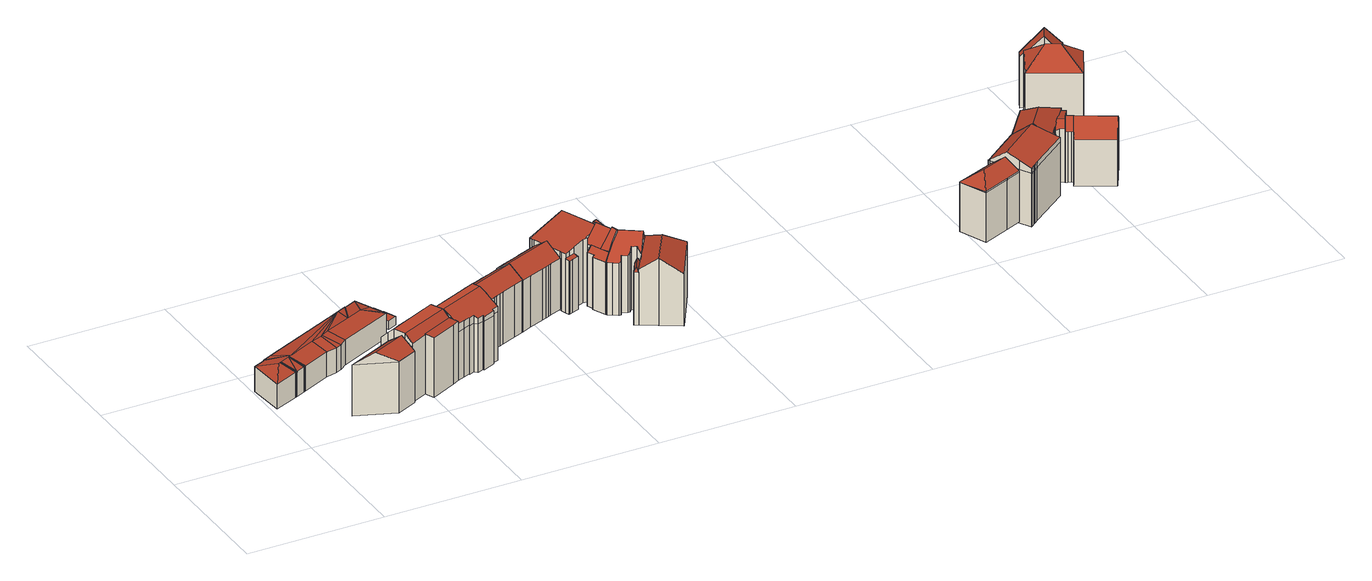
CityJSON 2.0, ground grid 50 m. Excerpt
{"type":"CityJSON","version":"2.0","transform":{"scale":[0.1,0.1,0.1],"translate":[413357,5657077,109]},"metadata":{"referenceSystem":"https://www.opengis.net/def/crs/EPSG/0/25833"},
"CityObjects":{
"building1":{"type":"Building","attributes":{"Dachtyp_tdc":"tdcGableRoof","Gemeindeschluessel":14612000,"Dachneigung":36.54,"QualitaetDacherkennung":61,"Geometrietyp2DReferenz":"3000","measuredHeight":23.02,"function":"31001_9998","roofType":"3100"},"geometry":[{"type":"Solid","lod":"2","boundaries":[[[[0,1,2,3]],[[1,4,5,2]],[[4,6,7,5]],[[6,8,9,7]],[[8,0,3,9]],[[10,8,11,12]],[[13,14,15,12,11]],[[1,15,14,4]],[[0,10,12,15,1]],[[4,14,13,6]],[[6,13,11,8]],[[8,10,0]],[[3,2,5,7,9]]]],"semantics":{"surfaces":[{"type":"WallSurface"},{"type":"RoofSurface"},{"type":"GroundSurface"}],"values":[[0,0,0,0,0,1,1,0,0,0,0,0,2]]}}]},
"building2":{"type":"Building","attributes":{"name":"Johann","Dachtyp_tdc":"tdcFreeFormRoof","Gemeindeschluessel":14612000,"Dachneigung":11.04,"QualitaetDacherkennung":81,"Geometrietyp2DReferenz":"3000","measuredHeight":10.56,"function":"31001_2081","roofType":"5000"},"geometry":[{"type":"Solid","lod":"2","boundaries":[[[[16,17,18,19]],[[17,20,21,18]],[[20,22,23,21]],[[22,24,25,23]],[[24,26,27,25]],[[26,28,29,27]],[[28,30,31,29]],[[30,32,33,31]],[[32,34,35,33]],[[34,36,37,35]],[[36,38,39,37]],[[38,40,41,39]],[[40,42,43,41]],[[42,44,45,43]],[[44,46,47,45]],[[46,48,49,47]],[[48,50,51,49]],[[50,52,53,51]],[[52,54,55,53]],[[54,56,57,55]],[[56,58,59,57]],[[58,60,61,59]],[[60,16,19,61]],[[62,63,60,58]],[[56,62,58]],[[56,64,62]],[[56,65,64]],[[56,66,65]],[[56,67,66]],[[56,68,67]],[[54,68,56]],[[68,54,52]],[[69,68,52,50]],[[70,71,72,73,74,75,69,50,48]],[[70,48,46]],[[71,70,46,44]],[[72,71,44,42]],[[73,72,42,40]],[[74,38,36]],[[74,40,38]],[[40,74,73]],[[75,74,36,34]],[[67,68,69,75,34,32]],[[66,67,32,30]],[[65,66,30,28]],[[64,65,28,26]],[[76,63,62,64,26,24]],[[17,22,20]],[[22,76,24]],[[17,76,22]],[[76,17,16]],[[63,76,16,60]],[[19,18,21,23,25,27,29,31,33,35,37,39,41,43,45,47,49,51,53,55,57,59,61]]]],"semantics":{"surfaces":[{"type":"WallSurface"},{"type":"RoofSurface"},{"type":"GroundSurface"}],"values":[[0,0,0,0,0,0,0,0,0,0,0,0,0,0,0,0,0,0,0,0,0,0,0,1,1,1,1,1,1,1,1,1,1,1,1,1,1,1,1,1,1,1,1,1,1,1,1,1,1,1,1,1,2]]}}]},
"building3":{"type":"Building","attributes":{"Gemeindeschluessel":14612000,"Geometrietyp2DReferenz":"3000","function":"31001_9998","roofType":"9999"},"children":["building3-1","building3-2"]},
"building3-1":{"type":"BuildingPart","attributes":{"Dachtyp_tdc":"tdcCutGableRoof","Dachneigung":43.25,"QualitaetDacherkennung":46,"Geometrietyp2DReferenz":"3000","measuredHeight":24.63,"roofType":"9999"},"parents":["building3"],"geometry":[{"type":"MultiSurface","lod":"2","boundaries":[[[77,78,79,80]],[[78,81,82,79]],[[81,83,84,82]],[[83,85,86,84]],[[85,87,88,86]],[[87,89,90,88]],[[89,91,92,90]],[[91,93,94,92]],[[93,95,96,94]],[[95,97,98,96]],[[97,99,100,98]],[[99,101,102,100]],[[101,103,104,102]],[[103,105,106,104]],[[105,107,108,106]],[[81,78,77,107,105]],[[103,101,99,97,95,93,91,89,87,85,83]],[[105,103,83,81]],[[108,80,79,82,84,86,88,90,92,94,96,98,100,102,104,106]]],"semantics":{"surfaces":[{"type":"WallSurface"},{"type":"RoofSurface"},{"type":"GroundSurface"}],"values":[0,0,0,0,0,0,0,0,0,0,0,0,0,0,0,1,1,1,2]}}]},
"building3-2":{"type":"BuildingPart","attributes":{"Dachtyp_tdc":"tdcPolyFlatRoof","Dachneigung":2.73,"QualitaetDacherkennung":36,"Geometrietyp2DReferenz":"3000","measuredHeight":22.3,"roofType":"2100"},"parents":["building3"],"geometry":[{"type":"MultiSurface","lod":"2","boundaries":[[[109,110,111,108,107]],[[110,112,113,111]],[[112,114,115,113]],[[114,116,77,80,115]],[[114,112,110,109,116]],[[80,108,111,113,115]]],"semantics":{"surfaces":[{"type":"WallSurface"},{"type":"RoofSurface"},{"type":"GroundSurface"}],"values":[0,0,0,0,1,2]}}]},
"building4":{"type":"Building","attributes":{"name":"Johann","Dachtyp_tdc":"tdcPolyFlatRoof","Gemeindeschluessel":14612000,"Dachneigung":50.92,"QualitaetDacherkennung":42,"Geometrietyp2DReferenz":"3000","measuredHeight":6.94,"function":"31001_2081","roofType":"2100"},"geometry":[{"type":"Solid","lod":"2","boundaries":[[[[117,118,119,120]],[[118,121,122,119]],[[121,123,124,122]],[[123,117,120,124]],[[123,121,118,117]],[[120,119,122,124]]]],"semantics":{"surfaces":[{"type":"WallSurface"},{"type":"RoofSurface"},{"type":"GroundSurface"}],"values":[[0,0,0,0,1,2]]}}]},
"building5":{"type":"Building","attributes":{"Dachtyp_tdc":"tdcFreeFormRoof","Gemeindeschluessel":14612000,"Dachneigung":31.48,"QualitaetDacherkennung":29,"Geometrietyp2DReferenz":"3000","measuredHeight":24.74,"function":"31001_9998","roofType":"5000"},"geometry":[{"type":"Solid","lod":"2","boundaries":[[[[125,126,127,128]],[[126,129,130,127]],[[129,131,132,130]],[[131,133,134,132]],[[133,135,136,134]],[[135,137,138,136]],[[137,139,140,138]],[[139,141,142,140]],[[141,143,144,142]],[[143,145,146,144]],[[145,147,148,146]],[[147,149,150,148]],[[149,151,152,150]],[[151,153,154,152]],[[153,155,156,154]],[[155,157,158,156]],[[157,159,111,158]],[[159,160,102,111]],[[160,125,128,102]],[[161,162,163,164,165,166,167,168,169,170,171,172,173,174,175]],[[176,177,178,125,160,179,180,181]],[[166,180,179,167]],[[131,176,181,133]],[[133,181,180,166,165,135]],[[159,168,167,179,160]],[[125,178,126]],[[126,178,177,129]],[[129,177,176,131]],[[143,161,175,145]],[[145,175,174,147]],[[147,174,173,149]],[[149,173,172,151]],[[151,172,171,153]],[[153,171,170,155]],[[155,170,169,157]],[[157,169,168,159]],[[135,165,164,137]],[[137,164,163,139]],[[139,163,162,141]],[[141,162,161,143]],[[128,127,130,132,134,136,138,140,142,144,146,148,150,152,154,156,158,111,102]]]],"semantics":{"surfaces":[{"type":"WallSurface"},{"type":"RoofSurface"},{"type":"GroundSurface"}],"values":[[0,0,0,0,0,0,0,0,0,0,0,0,0,0,0,0,0,0,0,1,1,1,0,0,0,0,0,0,0,0,0,0,0,0,0,0,0,0,0,0,2]]}}]},
"building6":{"type":"Building","attributes":{"name":"Johann","Dachtyp_tdc":"tdcFreeFormRoof","Gemeindeschluessel":14612000,"Dachneigung":18.49,"QualitaetDacherkennung":28,"Geometrietyp2DReferenz":"3000","measuredHeight":3.04,"function":"31001_2081","roofType":"5000"},"geometry":[{"type":"Solid","lod":"2","boundaries":[[[[182,183,184]],[[185,183,182,186,187]],[[183,185,188]],[[188,185,189]],[[183,188,189,190]],[[191,192,193,194,195,196,197,198]],[[185,187,192,191]],[[187,186,193,192]],[[186,182,194,193]],[[182,199,195,194]],[[199,184,196,195]],[[184,190,197,196]],[[190,189,198,197]],[[189,185,191,198]],[[183,190,184]],[[182,184,199]]]],"semantics":{"surfaces":[{"type":"RoofSurface"},{"type":"GroundSurface"},{"type":"WallSurface"}],"values":[[0,0,0,0,0,1,2,2,2,2,2,2,2,2,0,0]]}}]},
"building7":{"type":"Building","attributes":{"name":"Johann","Dachtyp_tdc":"tdcPolyFlatRoof","Gemeindeschluessel":14612000,"Dachneigung":0,"QualitaetDacherkennung":20,"Geometrietyp2DReferenz":"3000","measuredHeight":3.23,"function":"31001_2081","roofType":"1000"},"geometry":[{"type":"Solid","lod":"2","boundaries":[[[[200,201,122,202]],[[201,203,119,122]],[[203,204,205,119]],[[204,206,207,205]],[[206,208,209,207]],[[208,200,202,209]],[[208,206,204,203,201,200]],[[202,122,119,205,207,209]]]],"semantics":{"surfaces":[{"type":"WallSurface"},{"type":"RoofSurface"},{"type":"GroundSurface"}],"values":[[0,0,0,0,0,0,1,2]]}}]},
"building8":{"type":"Building","attributes":{"Dachtyp_tdc":"tdcFreeFormRoof","Gemeindeschluessel":14612000,"Dachneigung":36.47,"QualitaetDacherkennung":77,"Geometrietyp2DReferenz":"3000","measuredHeight":23.37,"function":"31001_9998","roofType":"5000"},"geometry":[{"type":"Solid","lod":"2","boundaries":[[[[210,211,212,213]],[[211,214,215,212]],[[214,216,217,215]],[[216,218,219,217]],[[218,220,221,219]],[[220,222,223,221]],[[222,224,225,223]],[[226,222,220,218,216,214,211,210,227,228,229]],[[230,224,226,229,231,232,233,234,235,236]],[[228,231,229]],[[224,222,226]],[[225,237,238,239,240,241,242,243,244,245,213,212,215,217,219,221,223]],[[224,230,237,225]],[[230,236,238,237]],[[236,235,239,238]],[[235,234,240,239]],[[234,233,241,240]],[[233,232,242,241]],[[232,231,243,242]],[[231,228,244,243]],[[228,227,245,244]],[[227,210,213,245]]]],"semantics":{"surfaces":[{"type":"WallSurface"},{"type":"RoofSurface"},{"type":"GroundSurface"}],"values":[[0,0,0,0,0,0,0,1,1,0,0,2,0,0,0,0,0,0,0,0,0,0]]}}]},
"building9":{"type":"Building","attributes":{"Dachtyp_tdc":"tdcFreeFormRoof","Gemeindeschluessel":14612000,"Dachneigung":36.6,"QualitaetDacherkennung":79,"Geometrietyp2DReferenz":"3000","measuredHeight":23.39,"function":"31001_9998","roofType":"5000"},"geometry":[{"type":"Solid","lod":"2","boundaries":[[[[246,247,248,249]],[[247,250,251,248]],[[250,252,253,251]],[[252,254,255,253]],[[254,256,257,255]],[[256,258,259,257]],[[258,260,261,259]],[[260,262,263,261]],[[262,264,265,263]],[[264,266,267,265]],[[266,268,269,267]],[[268,270,271,269]],[[270,272,273,271]],[[272,274,225,273]],[[274,275,223,225]],[[275,246,249,223]],[[276,277,278,279,280,281,282,283,284,285]],[[260,285,284,274,272,270,268,266,264,262]],[[275,283,282,246]],[[274,284,283,275]],[[246,282,281,247]],[[247,281,280,250]],[[250,280,279,252]],[[252,279,278,254]],[[254,278,277,256]],[[256,277,276,258]],[[258,276,285,260]],[[249,248,251,253,255,257,259,261,263,265,267,269,271,273,225,223]]]],"semantics":{"surfaces":[{"type":"WallSurface"},{"type":"RoofSurface"},{"type":"GroundSurface"}],"values":[[0,0,0,0,0,0,0,0,0,0,0,0,0,0,0,0,1,1,0,0,0,0,0,0,0,0,0,2]]}}]},
"building10":{"type":"Building","attributes":{"Gemeindeschluessel":14612000,"Geometrietyp2DReferenz":"3000","function":"31001_9998","roofType":"9999"},"children":["building10-1","building10-2","building10-3","building10-4","building10-5","building10-6","building10-7"]},
"building10-1":{"type":"BuildingPart","attributes":{"Dachtyp_tdc":"tdcPolyFlatRoof","Dachneigung":46.34,"QualitaetDacherkennung":57,"Geometrietyp2DReferenz":"3000","measuredHeight":27.61,"roofType":"2100"},"parents":["building10"],"geometry":[{"type":"MultiSurface","lod":"2","boundaries":[[[286,287,288,289,290,291]],[[287,292,293,288]],[[292,294,295,296,293]],[[294,292,287,286,297,298,299]],[[300,289,288,293,296]]],"semantics":{"surfaces":[{"type":"WallSurface"},{"type":"RoofSurface"},{"type":"GroundSurface"}],"values":[0,0,0,1,2]}}]},
"building10-2":{"type":"BuildingPart","attributes":{"Dachtyp_tdc":"tdcPolyFlatRoof","Dachneigung":42.23,"QualitaetDacherkennung":39,"Geometrietyp2DReferenz":"3000","measuredHeight":21.75,"roofType":"2100"},"parents":["building10"],"geometry":[{"type":"MultiSurface","lod":"2","boundaries":[[[295,301,302,296]],[[301,303,304,302]],[[305,306,307,308]],[[306,309,310,311,312,307]],[[306,305,303,301,295,313,309]],[[312,300,296,302,304,308,307]],[[303,305,308,304]]],"semantics":{"surfaces":[{"type":"WallSurface"},{"type":"RoofSurface"},{"type":"GroundSurface"}],"values":[0,0,0,0,1,2,0]}}]},
"building10-3":{"type":"BuildingPart","attributes":{"Dachtyp_tdc":"tdcGableRoof","Dachneigung":62.05,"QualitaetDacherkennung":12,"Geometrietyp2DReferenz":"3000","measuredHeight":23.23,"roofType":"3100"},"parents":["building10"],"geometry":[{"type":"MultiSurface","lod":"2","boundaries":[[[314,315,316,317]],[[318,314,317,319]],[[318,320,321,322,314]],[[323,324,322,321,325]],[[314,322,324,326,315]],[[317,316,327,328,319]]],"semantics":{"surfaces":[{"type":"WallSurface"},{"type":"RoofSurface"},{"type":"GroundSurface"}],"values":[0,0,1,1,0,2]}}]},
"building10-4":{"type":"BuildingPart","attributes":{"Dachtyp_tdc":"tdcGableRoof","Dachneigung":47.28,"QualitaetDacherkennung":66,"Geometrietyp2DReferenz":"3000","measuredHeight":27.19,"roofType":"3100"},"parents":["building10"],"geometry":[{"type":"MultiSurface","lod":"2","boundaries":[[[329,290,289,330,331]],[[311,332,333,312]],[[334,335,336,297,291,337]],[[338,310,313,298,297,336,339,340]],[[311,310,338,332]],[[329,337,291,290]],[[334,337,329]],[[330,289,300,312,333,341,342,328,327]]],"semantics":{"surfaces":[{"type":"WallSurface"},{"type":"RoofSurface"},{"type":"GroundSurface"}],"values":[0,0,1,1,0,0,0,2]}}]},
"building10-5":{"type":"BuildingPart","attributes":{"Dachtyp_tdc":"tdcPolyFlatRoof","Dachneigung":26.24,"QualitaetDacherkennung":43,"Geometrietyp2DReferenz":"3000","measuredHeight":20.12,"roofType":"2100"},"parents":["building10"],"geometry":[{"type":"MultiSurface","lod":"2","boundaries":[[[326,343,344,316,315]],[[343,345,346,344]],[[345,331,330,346]],[[331,345,343,326,347]],[[316,344,346,330,327]]],"semantics":{"surfaces":[{"type":"WallSurface"},{"type":"RoofSurface"},{"type":"GroundSurface"}],"values":[0,0,0,1,2]}}]},
"building10-6":{"type":"BuildingPart","attributes":{"Dachtyp_tdc":"tdcPolyFlatRoof","Dachneigung":26.94,"QualitaetDacherkennung":39,"Geometrietyp2DReferenz":"3000","measuredHeight":20.31,"roofType":"2100"},"parents":["building10"],"geometry":[{"type":"MultiSurface","lod":"2","boundaries":[[[348,349,350,351]],[[349,352,353,350]],[[352,354,355,353]],[[354,356,357,355]],[[358,348,351,359]],[[358,356,354,352,349,348]],[[351,350,353,355,357,359]]],"semantics":{"surfaces":[{"type":"WallSurface"},{"type":"RoofSurface"},{"type":"GroundSurface"}],"values":[0,0,0,0,0,1,2]}}]},
"building10-7":{"type":"BuildingPart","attributes":{"Dachtyp_tdc":"tdcGableRoof","Dachneigung":11.66,"QualitaetDacherkennung":12,"Geometrietyp2DReferenz":"3000","measuredHeight":25.14,"roofType":"3100"},"parents":["building10"],"geometry":[{"type":"MultiSurface","lod":"2","boundaries":[[[360,361,362,333,332,338]],[[361,363,358,359,362]],[[364,365,366,357,356]],[[365,367,368,366]],[[367,369,370,368]],[[369,371,372,370]],[[371,373,374,372]],[[373,375,376,374]],[[375,377,378,376]],[[377,379,380,378]],[[379,381,318,319,380]],[[377,375,373,371,369,367,365,364,363,361,360,382,339,383]],[[383,384,320,381,379,377]],[[328,342,341,333,362,359,357,366,368,370,372,374,376,378,380,319]]],"semantics":{"surfaces":[{"type":"WallSurface"},{"type":"RoofSurface"},{"type":"GroundSurface"}],"values":[0,0,0,0,0,0,0,0,0,0,0,1,1,2]}}]},
"building11":{"type":"Building","attributes":{"Gemeindeschluessel":14612000,"Geometrietyp2DReferenz":"3000","function":"31001_9998","roofType":"9999"},"children":["building11-1","building11-2","building11-3"]},
"building11-1":{"type":"BuildingPart","attributes":{"Dachtyp_tdc":"tdcFreeFormRoof","Dachneigung":68.01,"QualitaetDacherkennung":15,"Geometrietyp2DReferenz":"3000","measuredHeight":21.94,"roofType":"5000"},"parents":["building11"],"geometry":[{"type":"MultiSurface","lod":"2","boundaries":[[[385,386,387,388]],[[386,389,390,387]],[[389,391,392,390]],[[393,385,388,394]],[[395,396,397,393,391]],[[395,391,389]],[[396,395,389,386]],[[397,396,386,385]],[[397,385,393]],[[388,387,390,392,394]]],"semantics":{"surfaces":[{"type":"WallSurface"},{"type":"RoofSurface"},{"type":"GroundSurface"}],"values":[0,0,0,0,1,1,1,1,1,2]}}]},
"building11-2":{"type":"BuildingPart","attributes":{"Dachtyp_tdc":"tdcHipAndGableRoof","Dachneigung":34.12,"QualitaetDacherkennung":61,"Geometrietyp2DReferenz":"3000","measuredHeight":25.11,"roofType":"5000"},"parents":["building11"],"geometry":[{"type":"MultiSurface","lod":"2","boundaries":[[[398,399,393,394,400]],[[401,402,403,392,391]],[[404,405,406,407,408]],[[405,409,410,406]],[[409,411,412,410]],[[411,398,400,412]],[[405,404,413]],[[404,414,415,402,401,399,398,413]],[[398,411,409,405,413]],[[400,394,392,403,416,407,406,410,412]]],"semantics":{"surfaces":[{"type":"WallSurface"},{"type":"RoofSurface"},{"type":"GroundSurface"}],"values":[0,0,0,0,0,0,1,1,1,2]}}]},
"building11-3":{"type":"BuildingPart","attributes":{"Dachtyp_tdc":"tdcFreeFormRoof","Dachneigung":45.04,"QualitaetDacherkennung":48,"Geometrietyp2DReferenz":"3000","measuredHeight":27.25,"roofType":"5000"},"parents":["building11"],"geometry":[{"type":"MultiSurface","lod":"2","boundaries":[[[417,418,419,420]],[[418,421,422,419]],[[421,423,424,422]],[[423,301,302,424]],[[301,425,293,302]],[[425,426,288,293]],[[426,427,428,288]],[[427,429,430,428]],[[429,431,289,430]],[[431,432,346,289]],[[432,433,434,346]],[[429,427,426,425,301,423,421,418,417,435,436,437,438,439,440,441]],[[441,414,408,442,433,432,431,429]],[[434,443,407,416,403,444,445,446,447,448,420,419,422,424,302,293,288,428,430,289,346]],[[433,442,443,434]],[[442,408,407,443]],[[440,439,444,403,402]],[[439,438,445,444]],[[438,437,446,445]],[[437,436,447,446]],[[436,435,448,447]],[[435,417,420,448]]],"semantics":{"surfaces":[{"type":"WallSurface"},{"type":"RoofSurface"},{"type":"GroundSurface"}],"values":[0,0,0,0,0,0,0,0,0,0,0,1,1,2,0,0,0,0,0,0,0,0]}}]},
"building12":{"type":"Building","attributes":{"Dachtyp_tdc":"tdcFreeFormRoof","Gemeindeschluessel":14612000,"Dachneigung":37.21,"QualitaetDacherkennung":55,"Geometrietyp2DReferenz":"3000","measuredHeight":22.67,"function":"31001_9998","roofType":"5000"},"geometry":[{"type":"Solid","lod":"2","boundaries":[[[[449,450,451,452]],[[450,453,454,451]],[[453,455,456,454]],[[455,457,458,456]],[[457,459,460,458]],[[459,449,452,460]],[[459,461,462,463]],[[461,464,465,466,467,462]],[[462,467,450,449,463]],[[450,467,466,453]],[[453,466,465,455]],[[455,465,464,457]],[[457,464,461,459]],[[459,463,449]],[[452,451,454,456,458,460]]]],"semantics":{"surfaces":[{"type":"WallSurface"},{"type":"RoofSurface"},{"type":"GroundSurface"}],"values":[[0,0,0,0,0,0,1,1,1,0,0,0,0,0,2]]}}]},
"building13":{"type":"Building","attributes":{"Dachtyp_tdc":"tdcFreeFormRoof","Gemeindeschluessel":14612000,"Dachneigung":19.12,"QualitaetDacherkennung":47,"Geometrietyp2DReferenz":"3000","measuredHeight":25.02,"function":"31001_9998","roofType":"5000"},"geometry":[{"type":"Solid","lod":"2","boundaries":[[[[468,469,470,471]],[[469,472,473,470]],[[472,474,475,473]],[[474,476,477,475]],[[476,478,479,477]],[[478,480,481,479]],[[480,482,483,481]],[[482,484,485,483]],[[484,486,487,485]],[[486,488,489,487]],[[488,490,491,489]],[[490,492,493,491]],[[492,494,495,493]],[[494,468,471,495]],[[496,497,498,499,500,501,502,503,504,505]],[[498,474,506,469,507,508,509,499]],[[490,500,499,509,492]],[[492,509,508,494]],[[494,508,507,468]],[[468,507,469]],[[469,506,472]],[[472,506,474]],[[478,496,505,480]],[[480,505,504,482]],[[482,504,503,484]],[[484,503,502,486]],[[486,502,501,488]],[[488,501,500,490]],[[476,497,496,478]],[[474,498,497,476]],[[471,470,473,475,477,479,481,483,485,487,489,491,493,495]]]],"semantics":{"surfaces":[{"type":"WallSurface"},{"type":"RoofSurface"},{"type":"GroundSurface"}],"values":[[0,0,0,0,0,0,0,0,0,0,0,0,0,0,1,1,0,0,0,0,0,0,0,0,0,0,0,0,0,0,2]]}}]},
"building14":{"type":"Building","attributes":{"Gemeindeschluessel":14612000,"Geometrietyp2DReferenz":"3000","function":"31001_9998","roofType":"9999"},"children":["building14-1","building14-2"]},
"building14-1":{"type":"BuildingPart","attributes":{"Dachtyp_tdc":"tdcGableRoof","Dachneigung":10.21,"QualitaetDacherkennung":38,"Geometrietyp2DReferenz":"3000","measuredHeight":21.59,"roofType":"3100"},"parents":["building14"],"geometry":[{"type":"MultiSurface","lod":"2","boundaries":[[[510,511,512,513]],[[511,514,515,512]],[[514,516,517,515]],[[516,518,519,517]],[[518,520,521,519]],[[520,522,523,521]],[[516,514,511,510,524,525]],[[525,526,522,520,518,516]],[[523,527,513,512,515,517,519,521]]],"semantics":{"surfaces":[{"type":"WallSurface"},{"type":"RoofSurface"},{"type":"GroundSurface"}],"values":[0,0,0,0,0,0,1,1,2]}}]},
"building14-2":{"type":"BuildingPart","attributes":{"Dachtyp_tdc":"tdcHipAndGableRoof","Dachneigung":37.57,"QualitaetDacherkennung":61,"Geometrietyp2DReferenz":"3000","measuredHeight":25.36,"roofType":"5000"},"parents":["building14"],"geometry":[{"type":"MultiSurface","lod":"2","boundaries":[[[528,529,530,531]],[[529,532,533,530]],[[532,534,535,533]],[[534,536,537,535]],[[536,538,539,537]],[[538,540,541,539]],[[540,542,543,541]],[[542,544,545,543]],[[544,546,547,545]],[[546,548,510,513,547]],[[549,550,551,523,522]],[[550,528,531,551]],[[548,546,552]],[[546,544,542,552]],[[542,540,538,536,534,532,529,528,550,549,526,553,524,548,552]],[[531,530,533,535,537,539,541,543,545,547,513,527,523,551]]],"semantics":{"surfaces":[{"type":"WallSurface"},{"type":"RoofSurface"},{"type":"GroundSurface"}],"values":[0,0,0,0,0,0,0,0,0,0,0,0,1,1,1,2]}}]},
"building15":{"type":"Building","attributes":{"Gemeindeschluessel":14612000,"Geometrietyp2DReferenz":"3000","function":"31001_9998","roofType":"9999"},"children":["building15-1","building15-2"]},
"building15-1":{"type":"BuildingPart","attributes":{"Dachtyp_tdc":"tdcGableRoof","Dachneigung":38.26,"QualitaetDacherkennung":69,"Geometrietyp2DReferenz":"3000","measuredHeight":22.35,"roofType":"3100"},"parents":["building15"],"geometry":[{"type":"MultiSurface","lod":"2","boundaries":[[[554,555,556,557]],[[555,558,559,556]],[[558,560,561,559]],[[560,562,563,561]],[[562,564,562,563]],[[565,566,567,568]],[[566,569,570,567]],[[569,571,572,570]],[[571,573,574,572]],[[573,554,557,574]],[[569,566,565,575,576]],[[576,577,578,564,562,560,558,555,554,573,571,569]],[[557,556,559,561,563,579,580,568,567,570,572,574]]],"semantics":{"surfaces":[{"type":"WallSurface"},{"type":"RoofSurface"},{"type":"GroundSurface"}],"values":[0,0,0,0,0,0,0,0,0,0,1,1,2]}}]},
"building15-2":{"type":"BuildingPart","attributes":{"Dachtyp_tdc":"tdcGableRoof","Dachneigung":34.92,"QualitaetDacherkennung":63,"Geometrietyp2DReferenz":"3000","measuredHeight":22.34,"roofType":"3100"},"parents":["building15"],"geometry":[{"type":"MultiSurface","lod":"2","boundaries":[[[581,582,519,583]],[[582,584,585,519]],[[584,586,515,585]],[[586,565,568,515]],[[562,587,588,563]],[[587,581,583,588]],[[577,576,575,565,586,584]],[[584,582,581,587,562,578,577]],[[583,519,585,515,568,580,579,563,588]]],"semantics":{"surfaces":[{"type":"WallSurface"},{"type":"RoofSurface"},{"type":"GroundSurface"}],"values":[0,0,0,0,0,0,1,1,2]}}]},
"building16":{"type":"Building","attributes":{"Gemeindeschluessel":14612000,"Geometrietyp2DReferenz":"3000","function":"31001_9998","roofType":"9999"},"children":["building16-1","building16-2"]},
"building16-1":{"type":"BuildingPart","attributes":{"Dachtyp_tdc":"tdcHipRoof","Dachneigung":44.73,"QualitaetDacherkennung":46,"Geometrietyp2DReferenz":"3000","measuredHeight":26.73,"roofType":"3200"},"parents":["building16"],"geometry":[{"type":"MultiSurface","lod":"2","boundaries":[[[589,590,591,592]],[[590,593,594,591]],[[593,595,596,594]],[[595,597,598,596]],[[597,599,600,598]],[[599,601,602,603,600]],[[604,605,606,607,608]],[[605,589,592,606]],[[601,599,609]],[[597,595,593,610]],[[599,597,610,609]],[[593,590,589,605,604,611,612,613,601,609,610]],[[592,591,594,596,598,600,603,614,607,606]]],"semantics":{"surfaces":[{"type":"WallSurface"},{"type":"RoofSurface"},{"type":"GroundSurface"}],"values":[0,0,0,0,0,0,0,0,1,1,1,1,2]}}]},
"building16-2":{"type":"BuildingPart","attributes":{"Dachtyp_tdc":"tdcGableRoof","Dachneigung":48.61,"QualitaetDacherkennung":64,"Geometrietyp2DReferenz":"3000","measuredHeight":26.67,"roofType":"3100"},"parents":["building16"],"geometry":[{"type":"MultiSurface","lod":"2","boundaries":[[[615,616,617,618]],[[616,608,607,617]],[[602,619,620,603]],[[619,621,622,620]],[[621,623,624,622]],[[623,625,626,624]],[[625,627,628,626]],[[627,629,630,628]],[[629,615,618,630]],[[625,623,621,619,602,613,631]],[[631,611,608,616,615,629,627,625]],[[618,617,607,614,603,620,622,624,626,628,630]]],"semantics":{"surfaces":[{"type":"WallSurface"},{"type":"RoofSurface"},{"type":"GroundSurface"}],"values":[0,0,0,0,0,0,0,0,0,1,1,2]}}]}
},
"vertices":[
[353,134,231],[394,45,231],[394,45,41],[353,134,41],[398,36,231],[398,36,41],[323,2,231],[323,2,41],[180,57,231],[180,57,41],[353,134,232],[252,29,272],[376,85,272],[323,2,232],[398,36,232],[394,45,240],
[490,621,93],[516,564,93],[516,564,1],[490,621,1],[522,549,93],[522,549,1],[537,517,93],[537,517,1],[543,503,93],[543,503,1],[347,415,93],[347,415,1],[320,394,93],[320,394,1],[298,384,93],[298,384,1],[258,376,93],[258,376,1],[156,329,93],[156,329,1],[151,327,93],[151,327,1],[148,325,93],[148,325,1],[116,310,93],[116,310,1],[112,308,93],[112,308,1],[108,307,93],[108,307,1],[20,269,93],[20,269,1],[10,403,93],[10,403,1],[56,424,93],[56,424,1],[55,426,93],[55,426,1],[84,440,93],[84,440,1],[413,588,93],[413,588,1],[444,602,93],[444,602,1],[444,600,93],[444,600,1],[410,515,106],[411,515,106],[313,472,106],[284,454,107],[277,450,107],[237,437,106],[139,393,106],[139,392,106],[77,363,106],[82,365,106],[84,367,106],[88,368,106],[124,385,106],[128,387,106],[469,541,106],
[455,74,258],[394,45,257],[394,45,39],[455,74,39],[382,71,285],[382,71,39],[363,113,285],[363,113,39],[353,134,264],[353,134,39],[341,161,236],[341,161,39],[348,164,236],[348,164,39],[414,194,236],[414,194,39],[430,202,236],[430,202,39],[429,204,233],[429,204,39],[481,228,233],[481,228,39],[483,224,237],[483,224,39],[522,242,237],[522,242,39],[543,195,285],[543,195,39],[563,153,285],[563,153,39],[574,129,259],[574,129,39],
[574,129,262],[589,97,260],[589,97,39],[565,85,260],[565,85,39],[470,40,260],[470,40,39],[455,74,262],
[522,549,95],[535,555,79],[535,555,26],[522,549,26],[549,522,79],[549,522,26],[537,517,95],[537,517,26],
[568,261,219],[575,243,219],[575,243,39],[568,261,39],[673,286,219],[673,286,39],[677,278,219],[677,278,39],[705,290,219],[705,290,39],[744,199,219],[744,199,39],[748,188,219],[748,188,39],[762,152,219],[762,152,39],[737,142,219],[737,142,39],[739,137,219],[739,137,39],[694,118,219],[694,118,39],[692,122,219],[692,122,39],[671,114,219],[671,114,39],[659,124,219],[659,124,39],[641,116,219],[641,116,39],[640,119,219],[640,119,39],[617,109,219],[617,109,39],[589,97,219],[522,242,219],[739,137,237],[737,142,240],[762,152,240],[748,188,263],[744,199,271],[734,222,286],[564,150,286],[589,97,250],[617,109,250],[640,119,250],[641,116,249],[659,124,249],[671,114,240],[692,122,240],[694,118,237],[677,278,245],[673,286,236],[575,243,237],[551,178,285],[722,250,285],[705,290,245],
[548,609,26],[528,595,34],[559,583,26],[533,641,26],[540,625,26],[534,640,26],[521,609,34],[490,621,26],[516,564,26],[533,641,4],[534,640,4],[540,625,4],[548,609,4],[553,596,4],[559,583,4],[516,564,4],[490,621,4],[553,596,26],
[555,509,58],[549,522,58],[555,509,26],[535,555,58],[569,570,58],[569,570,26],[583,538,58],[583,538,26],[589,524,58],[589,524,26],
[741,316,235],[772,328,235],[772,328,42],[741,316,42],[777,330,235],[777,330,42],[799,339,235],[799,339,42],[803,341,235],[803,341,42],[836,354,235],[836,354,42],[874,370,235],[874,370,42],[915,269,235],[915,269,42],[894,319,275],[701,299,235],[705,290,243],[722,249,275],[913,268,235],[744,199,235],[784,215,235],[795,220,235],[809,225,235],[825,232,235],[878,254,235],[913,268,42],[878,254,42],[825,232,42],[809,225,42],[795,220,42],[784,215,42],[744,199,42],[705,290,42],[701,299,42],
[911,385,233],[944,398,233],[944,398,42],[911,385,42],[949,400,233],[949,400,42],[971,409,233],[971,409,42],[977,411,233],[977,411,42],[1008,424,233],[1008,424,42],[1049,440,233],[1049,440,42],[1089,338,233],[1089,338,42],[1046,322,233],[1046,322,42],[1035,317,233],[1035,317,42],[1023,312,233],[1023,312,42],[1007,306,233],[1007,306,42],[953,284,233],[953,284,42],[917,270,233],[917,270,42],[915,269,233],[874,370,233],[1049,440,238],[1008,424,238],[977,411,238],[971,409,238],[949,400,238],[944,398,238],[911,385,238],[874,370,238],[893,322,276],[1068,392,276],
[1263,310,316],[1271,290,316],[1271,290,40],[1263,310,40],[1263,310,243],[1263,310,307],[1244,274,284],[1244,274,40],[1225,260,261],[1225,260,258],[1225,260,40],[1259,309,312],[1242,302,293],[1212,291,259],[1212,291,40],
[1204,244,234],[1204,244,40],[1183,293,234],[1183,293,40],[1189,295,240],[1178,321,240],[1178,321,40],[1189,295,40],[1196,328,258],[1196,328,257],[1196,328,243],[1196,328,40],[1212,291,258],
[1255,492,170],[1292,396,170],[1292,396,40],[1255,492,40],[1243,487,170],[1243,487,40],[1259,448,249],[1263,437,273],[1275,441,273],[1294,390,257],[1292,396,259],[1284,386,257],[1292,396,242],[1294,390,40],[1284,386,40],
[1317,331,243],[1317,331,40],[1317,331,242],[1190,343,243],[1190,343,40],[1294,390,243],[1284,386,255],[1235,367,312],[1317,331,245],[1190,343,256],[1210,358,283],[1188,349,256],[1188,349,40],[1249,372,40],
[1313,404,230],[1313,404,40],[1338,339,230],[1338,339,40],[1294,390,242],
[1142,316,236],[1118,307,236],[1118,307,40],[1142,316,40],[1105,302,236],[1105,302,40],[1102,301,236],[1102,301,40],[1097,315,243],[1097,315,40],[1136,330,243],[1136,330,40],
[1190,343,278],[1175,345,275],[1175,345,40],[1136,330,267],[1097,315,258],[1091,331,258],[1091,331,40],[1089,338,258],[1089,338,40],[1049,440,259],[1049,440,40],[1045,449,259],[1045,449,40],[1042,458,259],[1042,458,40],[1092,479,270],[1092,479,40],[1190,517,292],[1190,517,40],[1225,531,249],[1225,531,40],[1243,487,249],[1188,349,278],[1249,372,292],[1284,386,249],
[1253,143,236],[1282,193,236],[1282,193,40],[1253,143,40],[1293,194,236],[1293,194,40],[1302,188,236],[1302,188,40],[1266,135,236],[1266,135,40],[1291,186,255],[1288,184,259],[1264,145,255],
[1321,102,291],[1266,135,248],[1321,102,40],[1302,188,249],[1312,203,250],[1312,203,40],[1383,308,252],[1494,232,239],[1494,232,40],[1383,308,40],[1383,308,238],[1492,228,238],[1492,228,40],[1393,60,235],[1393,60,40],[1402,230,291],[1375,297,252],[1342,247,251],[1342,247,40],
[1248,220,239],[1240,220,234],[1240,220,40],[1248,220,40],[1223,231,234],[1223,231,40],[1208,241,234],[1208,241,40],[1244,274,281],[1271,290,308],[1270,292,310],[1270,292,40],[1269,296,312],[1269,296,40],[1263,310,303],[1338,339,238],[1360,347,218],[1360,347,40],[1255,232,253],[1274,221,254],[1283,223,260],[1292,235,275],[1308,224,275],[1312,203,260],[1342,247,312],[1372,316,238],[1372,316,40],[1308,224,40],[1292,235,40],[1283,223,40],[1274,221,40],[1255,232,40],
[2460,178,223],[2600,234,223],[2600,234,39],[2460,178,39],[2657,141,223],[2657,141,39],[2600,117,223],[2600,117,39],[2501,76,223],[2501,76,39],[2458,177,223],[2458,177,39],[2500,77,229],[2531,146,266],[2459,177,223],[2501,76,228],[2600,117,228],[2657,141,228],[2629,186,266],
[2600,242,234],[2633,268,234],[2633,268,35],[2600,242,35],[2706,323,234],[2706,323,35],[2741,350,234],[2741,350,35],[2839,248,234],[2839,248,35],[2854,232,234],[2854,232,35],[2715,127,234],[2715,127,35],[2703,118,234],[2703,118,35],[2695,112,234],[2695,112,35],[2684,103,234],[2684,103,35],[2681,101,234],[2681,101,35],[2657,141,234],[2657,141,35],[2600,234,234],[2600,234,35],[2597,240,234],[2597,240,35],[2854,232,253],[2839,248,260],[2788,301,286],[2632,182,286],[2657,141,269],[2681,101,253],[2684,103,253],[2695,112,253],[2703,118,253],[2715,127,253],[2706,323,235],[2600,242,235],[2597,240,235],[2600,234,240],
[2952,410,235],[2966,402,235],[2966,402,33],[2952,410,33],[2965,400,235],[2965,400,33],[2927,333,249],[2927,333,33],[2911,304,232],[2911,304,33],[2895,313,232],[2895,313,33],[2879,314,228],[2879,314,33],[2923,372,243],[2903,346,249],[2896,337,243],[2903,346,33],
[2869,301,243],[2864,294,243],[2864,294,33],[2869,301,33],[2861,290,243],[2861,290,33],[2857,286,243],[2857,286,33],[2862,282,239],[2862,282,33],[2864,280,237],[2864,280,33],[2839,248,237],[2839,248,33],[2791,298,287],[2791,298,33],[2741,350,232],[2741,350,33],[2837,473,233],[2837,473,33],[2952,410,243],[2879,314,243],[2877,311,243],[2877,311,33],[2856,383,287],[2903,346,243],
[2926,275,207],[2928,278,210],[2928,278,33],[2926,275,33],[2930,283,214],[2930,283,33],[2934,289,220],[2934,289,33],[2935,291,221],[2935,291,33],[2935,291,222],[2988,387,210],[3112,317,210],[3112,317,33],[2988,387,33],[3080,260,256],[3080,260,33],[3048,203,204],[3048,203,33],[2924,271,204],[2924,271,33],[2986,384,213],[2956,330,256],[2956,329,256],[2946,312,240],[2956,329,33],[2956,330,33],
[2918,300,221],[2911,304,221],[2918,300,33],[2932,342,256],[2932,342,33],[2965,400,210],[2930,294,221],[2930,294,33],
[3153,713,241],[3187,697,238],[3187,697,38],[3153,713,38],[3181,686,251],[3181,686,38],[3127,583,237],[3127,583,38],[3125,580,236],[3125,580,38],[2960,671,237],[2960,671,38],[3012,778,252],[3012,778,239],[3012,778,38],[3117,721,251],[3148,704,251],[3148,704,38],[3117,721,38],[3117,721,246],[3050,700,306],[3096,675,306],[3113,724,251],[3071,746,251],[3023,772,252],[3071,746,38],
[3123,733,246],[3122,732,246],[3122,732,38],[3123,733,38],[3012,779,239],[3012,779,38],[3001,784,227],[3001,784,38],[3016,815,226],[3016,815,38],[3097,795,305],[3097,795,38],[3156,781,238],[3156,781,38],[3135,734,234],[3135,734,38],[3071,746,305]
]}
